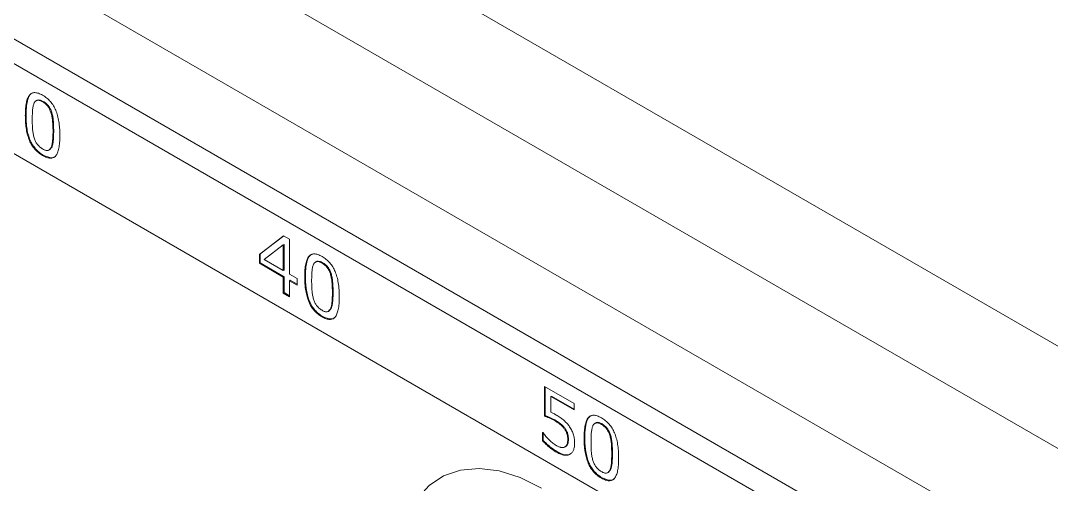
# Model space of a CAD drawing. Header units: millimetres. Extents: x 2 to 278, y 1 to 215.
# Drawn here: x 172.35 to 185.39, y 192.26 to 198.13 of the extents above; entities that cross this region are included whole.
import ezdxf

# ---------------------------------------------------------------- set-up
doc = ezdxf.new("R2010")
doc.units = ezdxf.units.MM

msp = doc.modelspace()

# ---------------------------------------------------------------- linework, layer by layer
at = {"color": 7, "linetype": 'Continuous', "lineweight": 0}
for p, q in [((164.539, 206.098), (270.605, 144.868)), ((163.417, 205.45), (269.483, 144.22)), ((161.441, 204.144), (267.507, 142.913)), ((161.172, 203.988), (267.238, 142.758)), ((163.417, 203.981), (269.483, 142.75)), ((161.172, 202.848), (267.238, 141.617)), ((172.553, 197.124), (172.542, 197.118)), ((172.633, 197.11), (172.624, 197.105)), ((172.739, 196.973), (172.73, 196.968)), ((172.405, 196.932), (172.414, 196.938)), ((172.765, 196.736), (172.756, 196.731)), ((172.705, 196.494), (172.716, 196.5)), ((172.712, 196.503), (172.739, 196.529)), ((172.739, 196.529), (172.73, 196.524)), ((172.624, 196.425), (172.633, 196.43)), ((175.368, 195.174), (175.674, 195.409)), ((175.377, 195.18), (175.675, 195.408)), ((175.674, 195.409), (175.75, 195.365)), ((175.67, 195.294), (175.43, 195.109)), ((175.679, 195.299), (175.67, 195.294)), ((175.67, 194.97), (175.67, 195.294)), ((175.679, 194.975), (175.679, 195.299)), ((175.75, 195.365), (175.75, 194.924)), ((175.368, 195.174), (175.377, 195.18)), ((175.368, 195.062), (175.368, 195.174)), ((175.377, 195.067), (175.377, 195.18)), ((175.368, 195.062), (175.377, 195.067)), ((175.67, 194.887), (175.368, 195.062)), ((175.679, 194.892), (175.377, 195.067)), ((175.43, 195.109), (175.67, 194.97)), ((176.089, 195.083), (176.078, 195.077)), ((176.169, 195.069), (176.16, 195.064)), ((175.679, 194.975), (175.67, 194.97)), ((175.67, 194.887), (175.679, 194.892)), ((175.67, 194.685), (175.67, 194.887)), ((175.679, 194.69), (175.679, 194.892)), ((175.75, 194.924), (175.846, 194.869)), ((175.941, 194.891), (175.95, 194.897)), ((176.275, 194.932), (176.266, 194.927)), ((175.75, 194.841), (175.759, 194.846)), ((175.75, 194.841), (175.75, 194.639)), ((175.846, 194.786), (175.75, 194.841)), ((175.846, 194.797), (175.759, 194.846)), ((175.846, 194.869), (175.846, 194.786)), ((175.67, 194.685), (175.679, 194.69)), ((175.75, 194.639), (175.67, 194.685)), ((175.75, 194.65), (175.679, 194.69)), ((176.3, 194.695), (176.291, 194.69)), ((176.16, 194.384), (176.169, 194.389)), ((176.24, 194.453), (176.251, 194.459)), ((176.248, 194.462), (176.275, 194.488)), ((176.275, 194.488), (176.266, 194.483)), ((178.975, 193.503), (179.349, 193.287)), ((178.975, 193.126), (178.975, 193.503)), ((178.984, 193.132), (178.984, 193.498)), ((179.055, 193.375), (179.064, 193.38)), ((179.055, 193.375), (179.055, 193.178)), ((179.349, 193.205), (179.055, 193.375)), ((179.349, 193.215), (179.064, 193.38)), ((179.349, 193.287), (179.349, 193.205)), ((178.975, 193.126), (178.984, 193.132)), ((179.105, 193.07), (179.114, 193.075)), ((179.228, 192.965), (179.237, 192.97)), ((179.624, 193.042), (179.613, 193.036)), ((179.704, 193.028), (179.695, 193.023)), ((178.951, 192.92), (178.957, 192.916)), ((178.951, 192.816), (178.951, 192.92)), ((178.951, 192.816), (178.96, 192.821)), ((178.96, 192.821), (178.96, 192.925)), ((179.27, 192.835), (179.279, 192.84)), ((179.477, 192.85), (179.486, 192.856)), ((179.81, 192.891), (179.801, 192.886)), ((179.13, 192.67), (179.139, 192.675)), ((179.233, 192.737), (179.242, 192.743)), ((179.836, 192.654), (179.827, 192.649)), ((179.776, 192.412), (179.787, 192.418)), ((179.784, 192.421), (179.81, 192.447)), ((179.81, 192.447), (179.801, 192.441)), ((179.695, 192.343), (179.704, 192.348))]:
    msp.add_line(p, q, dxfattribs=at)
at = {"color": 7, "linetype": 'Continuous', "lineweight": 0, "flags": 128}
msp.add_lwpolyline([(178.939, 192.217), (178.667, 192.351), (178.402, 192.434), (178.148, 192.466), (177.912, 192.444), (177.699, 192.371), (177.514, 192.248), (177.36, 192.076), (177.242, 191.861), (177.162, 191.607), (177.121, 191.319), (177.121, 191.004), (177.162, 190.67), (177.242, 190.323), (177.36, 189.971), (177.514, 189.623), (177.699, 189.285), (177.912, 188.966), (178.148, 188.672), (178.402, 188.411), (178.667, 188.188), (178.939, 188.007)], dxfattribs=at)
at = {"color": 7, "linetype": 'Continuous', "lineweight": 0}
for points, knots in [([(172.405, 196.932), (172.406, 196.948), (172.406, 196.978), (172.408, 197.021), (172.412, 197.06), (172.418, 197.094), (172.426, 197.124), (172.435, 197.151), (172.446, 197.173), (172.458, 197.191), (172.472, 197.204), (172.488, 197.214), (172.507, 197.22), (172.527, 197.222), (172.548, 197.219), (172.572, 197.213), (172.598, 197.203), (172.615, 197.193), (172.624, 197.188)], [0, 0, 0, 0, 0.090625, 0.17535, 0.254088, 0.327393, 0.395789, 0.459102, 0.517906, 0.573174, 0.625499, 0.676328, 0.726617, 0.777206, 0.828961, 0.882801, 0.939626, 1, 1, 1, 1]), ([(172.414, 196.938), (172.415, 196.981), (172.418, 197.066), (172.441, 197.159), (172.474, 197.21), (172.498, 197.217), (172.508, 197.219)], [0, 0, 0, 0, 0.357653, 0.714378, 0.892887, 1, 1, 1, 1]), ([(172.624, 197.105), (172.618, 197.109), (172.606, 197.115), (172.589, 197.122), (172.573, 197.125), (172.559, 197.124), (172.546, 197.121), (172.535, 197.113), (172.525, 197.103), (172.52, 197.094), (172.518, 197.09)], [0, 0, 0, 0, 0.141373, 0.271633, 0.394112, 0.510434, 0.625792, 0.743398, 0.867888, 1, 1, 1, 1]), ([(172.633, 197.11), (172.621, 197.116), (172.596, 197.129), (172.566, 197.134), (172.557, 197.123), (172.554, 197.12)], [0, 0, 0, 0, 0.42532, 0.849508, 1, 1, 1, 1]), ([(172.624, 197.188), (172.633, 197.182), (172.651, 197.172), (172.677, 197.152), (172.701, 197.131), (172.723, 197.108), (172.743, 197.083), (172.761, 197.056), (172.777, 197.027), (172.791, 196.997), (172.804, 196.964), (172.814, 196.93), (172.823, 196.893), (172.831, 196.854), (172.836, 196.814), (172.84, 196.771), (172.843, 196.726), (172.843, 196.696), (172.843, 196.681)], [0, 0, 0, 0, 0.061032, 0.118504, 0.173116, 0.225322, 0.276001, 0.32667, 0.377985, 0.430681, 0.486391, 0.54544, 0.608778, 0.67676, 0.749332, 0.827388, 0.910869, 1, 1, 1, 1]), ([(172.73, 196.968), (172.727, 196.976), (172.722, 196.99), (172.713, 197.011), (172.702, 197.031), (172.69, 197.049), (172.676, 197.065), (172.66, 197.08), (172.643, 197.094), (172.631, 197.101), (172.624, 197.105)], [0, 0, 0, 0, 0.130246, 0.252579, 0.370446, 0.485239, 0.600835, 0.723405, 0.855628, 1, 1, 1, 1]), ([(172.739, 196.973), (172.736, 196.981), (172.731, 196.995), (172.722, 197.016), (172.711, 197.036), (172.699, 197.054), (172.685, 197.07), (172.669, 197.085), (172.652, 197.099), (172.64, 197.107), (172.633, 197.11)], [0, 0, 0, 0, 0.130246, 0.252579, 0.370446, 0.485239, 0.600835, 0.723405, 0.855628, 1, 1, 1, 1]), ([(172.518, 197.09), (172.516, 197.085), (172.511, 197.074), (172.505, 197.055), (172.501, 197.032), (172.498, 197.006), (172.496, 196.978), (172.494, 196.947), (172.493, 196.915), (172.493, 196.893), (172.493, 196.882)], [0, 0, 0, 0, 0.092932, 0.195517, 0.308519, 0.432509, 0.565434, 0.704477, 0.849094, 1, 1, 1, 1]), ([(172.765, 196.736), (172.765, 196.748), (172.764, 196.772), (172.763, 196.806), (172.762, 196.838), (172.759, 196.868), (172.756, 196.896), (172.752, 196.923), (172.746, 196.949), (172.741, 196.965), (172.739, 196.973)], [0, 0, 0, 0, 0.159651, 0.308566, 0.446193, 0.573969, 0.692158, 0.802057, 0.904099, 1, 1, 1, 1]), ([(172.624, 196.425), (172.615, 196.431), (172.597, 196.442), (172.572, 196.461), (172.548, 196.482), (172.526, 196.505), (172.506, 196.53), (172.488, 196.556), (172.471, 196.585), (172.457, 196.615), (172.445, 196.648), (172.434, 196.682), (172.425, 196.718), (172.418, 196.757), (172.412, 196.798), (172.408, 196.841), (172.406, 196.886), (172.406, 196.917), (172.405, 196.932)], [0, 0, 0, 0, 0.060973, 0.118388, 0.172874, 0.22467, 0.275401, 0.32568, 0.376549, 0.428972, 0.484148, 0.542887, 0.606162, 0.674011, 0.747103, 0.82563, 0.909854, 1, 1, 1, 1]), ([(172.633, 196.43), (172.624, 196.436), (172.606, 196.447), (172.581, 196.466), (172.557, 196.487), (172.535, 196.51), (172.515, 196.535), (172.497, 196.562), (172.48, 196.59), (172.466, 196.62), (172.454, 196.653), (172.443, 196.687), (172.434, 196.724), (172.427, 196.762), (172.421, 196.803), (172.417, 196.846), (172.415, 196.891), (172.415, 196.922), (172.414, 196.938)], [0, 0, 0, 0, 0.060973, 0.118388, 0.172874, 0.22467, 0.275401, 0.32568, 0.376549, 0.428972, 0.484148, 0.542887, 0.606162, 0.674011, 0.747103, 0.82563, 0.909854, 1, 1, 1, 1]), ([(172.493, 196.882), (172.493, 196.87), (172.493, 196.846), (172.494, 196.812), (172.496, 196.781), (172.497, 196.752), (172.5, 196.725), (172.505, 196.699), (172.51, 196.673), (172.515, 196.656), (172.517, 196.648)], [0, 0, 0, 0, 0.164101, 0.31475, 0.45075, 0.57345, 0.686482, 0.794892, 0.899373, 1, 1, 1, 1]), ([(172.756, 196.731), (172.756, 196.743), (172.755, 196.767), (172.754, 196.801), (172.753, 196.833), (172.75, 196.863), (172.747, 196.891), (172.743, 196.918), (172.737, 196.944), (172.732, 196.96), (172.73, 196.968)], [0, 0, 0, 0, 0.159651, 0.308566, 0.446193, 0.573969, 0.692158, 0.802057, 0.904099, 1, 1, 1, 1]), ([(172.73, 196.524), (172.733, 196.529), (172.738, 196.54), (172.743, 196.56), (172.747, 196.582), (172.75, 196.606), (172.753, 196.633), (172.754, 196.663), (172.755, 196.696), (172.756, 196.719), (172.756, 196.731)], [0, 0, 0, 0, 0.097892, 0.201849, 0.31108, 0.427473, 0.552815, 0.689917, 0.838949, 1, 1, 1, 1]), ([(172.739, 196.529), (172.742, 196.534), (172.747, 196.546), (172.752, 196.565), (172.756, 196.587), (172.759, 196.611), (172.762, 196.638), (172.763, 196.668), (172.764, 196.701), (172.765, 196.724), (172.765, 196.736)], [0, 0, 0, 0, 0.097892, 0.201849, 0.31108, 0.427473, 0.552815, 0.689917, 0.838949, 1, 1, 1, 1]), ([(172.517, 196.648), (172.52, 196.641), (172.525, 196.626), (172.534, 196.605), (172.544, 196.585), (172.557, 196.567), (172.571, 196.55), (172.587, 196.534), (172.605, 196.52), (172.618, 196.512), (172.624, 196.508)], [0, 0, 0, 0, 0.127933, 0.248979, 0.364498, 0.478623, 0.594752, 0.717986, 0.852152, 1, 1, 1, 1]), ([(172.843, 196.681), (172.843, 196.665), (172.843, 196.634), (172.84, 196.591), (172.836, 196.552), (172.83, 196.518), (172.823, 196.488), (172.814, 196.461), (172.803, 196.439), (172.79, 196.422), (172.776, 196.408), (172.76, 196.399), (172.742, 196.393), (172.722, 196.391), (172.7, 196.394), (172.676, 196.4), (172.651, 196.411), (172.633, 196.42), (172.624, 196.425)], [0, 0, 0, 0, 0.091414, 0.176654, 0.25618, 0.329726, 0.398161, 0.461186, 0.519966, 0.574874, 0.627124, 0.67754, 0.72759, 0.777885, 0.829619, 0.883437, 0.939926, 1, 1, 1, 1]), ([(172.624, 196.508), (172.631, 196.504), (172.643, 196.498), (172.66, 196.491), (172.676, 196.488), (172.69, 196.489), (172.703, 196.492), (172.714, 196.499), (172.723, 196.51), (172.728, 196.519), (172.73, 196.524)], [0, 0, 0, 0, 0.141458, 0.272712, 0.395264, 0.512481, 0.627909, 0.745586, 0.869079, 1, 1, 1, 1]), ([(172.789, 196.419), (172.788, 196.417), (172.777, 196.403), (172.727, 196.389), (172.671, 196.414), (172.633, 196.43)], [0, 0, 0, 0, 0.041654, 0.362595, 1, 1, 1, 1]), ([(175.941, 194.891), (175.941, 194.907), (175.942, 194.937), (175.944, 194.98), (175.948, 195.019), (175.954, 195.053), (175.961, 195.083), (175.97, 195.11), (175.981, 195.132), (175.993, 195.15), (176.008, 195.163), (176.024, 195.173), (176.042, 195.179), (176.062, 195.181), (176.084, 195.178), (176.108, 195.172), (176.133, 195.162), (176.151, 195.152), (176.16, 195.147)], [0, 0, 0, 0, 0.090625, 0.17535, 0.254088, 0.327393, 0.395789, 0.459102, 0.517906, 0.573174, 0.625499, 0.676328, 0.726617, 0.777206, 0.828961, 0.882801, 0.939626, 1, 1, 1, 1]), ([(175.95, 194.897), (175.951, 194.94), (175.953, 195.025), (175.976, 195.118), (176.01, 195.169), (176.034, 195.175), (176.043, 195.178)], [0, 0, 0, 0, 0.357653, 0.714378, 0.892887, 1, 1, 1, 1]), ([(176.16, 195.147), (176.169, 195.141), (176.187, 195.131), (176.213, 195.111), (176.237, 195.09), (176.258, 195.067), (176.279, 195.042), (176.297, 195.015), (176.313, 194.986), (176.327, 194.956), (176.339, 194.923), (176.35, 194.889), (176.359, 194.852), (176.366, 194.813), (176.372, 194.773), (176.376, 194.73), (176.378, 194.685), (176.378, 194.655), (176.379, 194.64)], [0, 0, 0, 0, 0.061032, 0.118504, 0.173116, 0.225322, 0.276001, 0.32667, 0.377985, 0.430681, 0.486391, 0.54544, 0.608778, 0.67676, 0.749332, 0.827388, 0.910869, 1, 1, 1, 1]), ([(176.053, 195.049), (176.051, 195.044), (176.046, 195.033), (176.041, 195.014), (176.037, 194.991), (176.034, 194.965), (176.031, 194.937), (176.03, 194.906), (176.029, 194.874), (176.029, 194.852), (176.029, 194.841)], [0, 0, 0, 0, 0.092932, 0.195517, 0.308519, 0.432509, 0.565434, 0.704477, 0.849094, 1, 1, 1, 1]), ([(176.16, 195.064), (176.154, 195.068), (176.141, 195.074), (176.124, 195.081), (176.108, 195.084), (176.094, 195.083), (176.082, 195.08), (176.071, 195.072), (176.061, 195.062), (176.056, 195.053), (176.053, 195.049)], [0, 0, 0, 0, 0.141373, 0.271633, 0.394112, 0.510434, 0.625792, 0.743398, 0.867888, 1, 1, 1, 1]), ([(176.169, 195.069), (176.157, 195.075), (176.132, 195.088), (176.102, 195.093), (176.092, 195.082), (176.09, 195.079)], [0, 0, 0, 0, 0.42532, 0.849508, 1, 1, 1, 1]), ([(176.266, 194.927), (176.263, 194.935), (176.258, 194.949), (176.249, 194.97), (176.238, 194.99), (176.225, 195.008), (176.212, 195.024), (176.196, 195.039), (176.179, 195.053), (176.166, 195.06), (176.16, 195.064)], [0, 0, 0, 0, 0.130246, 0.252579, 0.370446, 0.485239, 0.600835, 0.723405, 0.855628, 1, 1, 1, 1]), ([(176.275, 194.932), (176.272, 194.94), (176.267, 194.954), (176.258, 194.975), (176.247, 194.995), (176.234, 195.013), (176.221, 195.029), (176.205, 195.044), (176.187, 195.058), (176.175, 195.065), (176.169, 195.069)], [0, 0, 0, 0, 0.130246, 0.252579, 0.370446, 0.485239, 0.600835, 0.723405, 0.855628, 1, 1, 1, 1]), ([(176.16, 194.384), (176.151, 194.39), (176.133, 194.401), (176.107, 194.42), (176.083, 194.441), (176.061, 194.464), (176.041, 194.489), (176.023, 194.515), (176.007, 194.544), (175.993, 194.574), (175.981, 194.606), (175.97, 194.641), (175.961, 194.677), (175.954, 194.716), (175.948, 194.757), (175.944, 194.8), (175.942, 194.845), (175.941, 194.876), (175.941, 194.891)], [0, 0, 0, 0, 0.060973, 0.118388, 0.172874, 0.22467, 0.275401, 0.32568, 0.376549, 0.428972, 0.484148, 0.542887, 0.606162, 0.674011, 0.747103, 0.82563, 0.909854, 1, 1, 1, 1]), ([(176.169, 194.389), (176.16, 194.395), (176.142, 194.406), (176.116, 194.425), (176.092, 194.446), (176.07, 194.469), (176.05, 194.494), (176.032, 194.52), (176.016, 194.549), (176.002, 194.579), (175.99, 194.612), (175.979, 194.646), (175.97, 194.683), (175.963, 194.721), (175.957, 194.762), (175.953, 194.805), (175.951, 194.85), (175.95, 194.881), (175.95, 194.897)], [0, 0, 0, 0, 0.060973, 0.118388, 0.172874, 0.22467, 0.275401, 0.32568, 0.376549, 0.428972, 0.484148, 0.542887, 0.606162, 0.674011, 0.747103, 0.82563, 0.909854, 1, 1, 1, 1]), ([(176.291, 194.69), (176.291, 194.702), (176.291, 194.726), (176.29, 194.76), (176.288, 194.792), (176.286, 194.822), (176.283, 194.85), (176.278, 194.877), (176.273, 194.903), (176.268, 194.919), (176.266, 194.927)], [0, 0, 0, 0, 0.159651, 0.308566, 0.446193, 0.573969, 0.692158, 0.802057, 0.904099, 1, 1, 1, 1]), ([(176.3, 194.695), (176.3, 194.707), (176.3, 194.731), (176.299, 194.765), (176.297, 194.797), (176.295, 194.827), (176.292, 194.855), (176.287, 194.882), (176.282, 194.908), (176.277, 194.924), (176.275, 194.932)], [0, 0, 0, 0, 0.159651, 0.308566, 0.446193, 0.573969, 0.692158, 0.802057, 0.904099, 1, 1, 1, 1]), ([(176.029, 194.841), (176.029, 194.829), (176.029, 194.805), (176.03, 194.771), (176.031, 194.74), (176.033, 194.711), (176.036, 194.684), (176.04, 194.658), (176.046, 194.632), (176.05, 194.615), (176.053, 194.607)], [0, 0, 0, 0, 0.164101, 0.31475, 0.45075, 0.57345, 0.686482, 0.794892, 0.899373, 1, 1, 1, 1]), ([(176.379, 194.64), (176.379, 194.624), (176.378, 194.593), (176.376, 194.55), (176.372, 194.511), (176.366, 194.477), (176.358, 194.447), (176.349, 194.42), (176.339, 194.398), (176.326, 194.381), (176.312, 194.367), (176.295, 194.358), (176.277, 194.352), (176.257, 194.35), (176.236, 194.353), (176.212, 194.359), (176.186, 194.37), (176.169, 194.379), (176.16, 194.384)], [0, 0, 0, 0, 0.091414, 0.176654, 0.25618, 0.329726, 0.398161, 0.461186, 0.519966, 0.574874, 0.627124, 0.67754, 0.72759, 0.777885, 0.829619, 0.883437, 0.939926, 1, 1, 1, 1]), ([(176.266, 194.483), (176.268, 194.488), (176.273, 194.499), (176.279, 194.519), (176.283, 194.541), (176.286, 194.565), (176.288, 194.592), (176.29, 194.622), (176.291, 194.655), (176.291, 194.678), (176.291, 194.69)], [0, 0, 0, 0, 0.097892, 0.201849, 0.31108, 0.427473, 0.552815, 0.689917, 0.838949, 1, 1, 1, 1]), ([(176.275, 194.488), (176.277, 194.493), (176.282, 194.505), (176.288, 194.524), (176.292, 194.546), (176.295, 194.57), (176.297, 194.597), (176.299, 194.627), (176.3, 194.66), (176.3, 194.683), (176.3, 194.695)], [0, 0, 0, 0, 0.097892, 0.201849, 0.31108, 0.427473, 0.552815, 0.689917, 0.838949, 1, 1, 1, 1]), ([(176.053, 194.607), (176.055, 194.6), (176.06, 194.585), (176.069, 194.564), (176.08, 194.544), (176.092, 194.526), (176.106, 194.509), (176.122, 194.493), (176.14, 194.479), (176.153, 194.471), (176.16, 194.467)], [0, 0, 0, 0, 0.127933, 0.248979, 0.364498, 0.478623, 0.594752, 0.717986, 0.852152, 1, 1, 1, 1]), ([(176.16, 194.467), (176.166, 194.463), (176.178, 194.457), (176.196, 194.45), (176.212, 194.447), (176.226, 194.448), (176.238, 194.451), (176.249, 194.458), (176.259, 194.469), (176.263, 194.478), (176.266, 194.483)], [0, 0, 0, 0, 0.141458, 0.272712, 0.395264, 0.512481, 0.627909, 0.745586, 0.869079, 1, 1, 1, 1]), ([(176.325, 194.378), (176.323, 194.376), (176.312, 194.362), (176.263, 194.348), (176.206, 194.373), (176.169, 194.389)], [0, 0, 0, 0, 0.041654, 0.362595, 1, 1, 1, 1]), ([(179.105, 193.07), (179.093, 193.077), (179.069, 193.09), (179.04, 193.103), (179.018, 193.111), (179.003, 193.117), (178.989, 193.122), (178.98, 193.125), (178.975, 193.126)], [0, 0, 0, 0, 0.2763612, 0.5437097, 0.6707079, 0.7891261, 0.8993102, 1, 1, 1, 1]), ([(179.114, 193.075), (179.102, 193.082), (179.078, 193.095), (179.049, 193.108), (179.027, 193.116), (179.012, 193.122), (178.998, 193.127), (178.989, 193.13), (178.984, 193.132)], [0, 0, 0, 0, 0.2763612, 0.5437097, 0.6707079, 0.7891261, 0.8993102, 1, 1, 1, 1]), ([(179.055, 193.178), (179.061, 193.175), (179.073, 193.169), (179.092, 193.16), (179.109, 193.15), (179.12, 193.144), (179.125, 193.141)], [0, 0, 0, 0, 0.26372, 0.53059, 0.784736, 1, 1, 1, 1]), ([(179.228, 192.965), (179.224, 192.97), (179.216, 192.981), (179.204, 192.995), (179.19, 193.009), (179.175, 193.022), (179.159, 193.035), (179.141, 193.047), (179.124, 193.059), (179.111, 193.066), (179.105, 193.07)], [0, 0, 0, 0, 0.1069596, 0.2170297, 0.3320265, 0.4530576, 0.580025, 0.7137911, 0.8536577, 1, 1, 1, 1]), ([(179.237, 192.97), (179.233, 192.975), (179.225, 192.986), (179.212, 193), (179.199, 193.015), (179.184, 193.028), (179.167, 193.04), (179.15, 193.052), (179.133, 193.064), (179.12, 193.071), (179.114, 193.075)], [0, 0, 0, 0, 0.1069596, 0.2170297, 0.3320265, 0.4530576, 0.580025, 0.7137911, 0.8536577, 1, 1, 1, 1]), ([(179.125, 193.141), (179.133, 193.136), (179.15, 193.127), (179.173, 193.111), (179.195, 193.096), (179.215, 193.079), (179.234, 193.062), (179.252, 193.044), (179.27, 193.024), (179.281, 193.01), (179.286, 193.003)], [0, 0, 0, 0, 0.147906, 0.286558, 0.416879, 0.538106, 0.654704, 0.77006, 0.884474, 1, 1, 1, 1]), ([(179.477, 192.85), (179.477, 192.866), (179.477, 192.896), (179.48, 192.939), (179.484, 192.978), (179.489, 193.012), (179.497, 193.042), (179.506, 193.069), (179.517, 193.091), (179.529, 193.109), (179.543, 193.122), (179.559, 193.132), (179.578, 193.138), (179.598, 193.14), (179.619, 193.137), (179.643, 193.131), (179.669, 193.121), (179.686, 193.111), (179.695, 193.106)], [0, 0, 0, 0, 0.090625, 0.17535, 0.254088, 0.327393, 0.395789, 0.459102, 0.517906, 0.573174, 0.625499, 0.676328, 0.726617, 0.777206, 0.828961, 0.882801, 0.939626, 1, 1, 1, 1]), ([(179.486, 192.856), (179.487, 192.899), (179.489, 192.984), (179.512, 193.077), (179.545, 193.128), (179.57, 193.134), (179.579, 193.137)], [0, 0, 0, 0, 0.357653, 0.714378, 0.892887, 1, 1, 1, 1]), ([(179.695, 193.106), (179.705, 193.1), (179.722, 193.09), (179.748, 193.07), (179.772, 193.049), (179.794, 193.026), (179.814, 193.001), (179.832, 192.974), (179.848, 192.945), (179.862, 192.915), (179.875, 192.882), (179.885, 192.848), (179.894, 192.811), (179.902, 192.772), (179.907, 192.732), (179.911, 192.689), (179.914, 192.644), (179.914, 192.614), (179.914, 192.599)], [0, 0, 0, 0, 0.061032, 0.118504, 0.173116, 0.225322, 0.276001, 0.32667, 0.377985, 0.430681, 0.486391, 0.54544, 0.608778, 0.67676, 0.749332, 0.827388, 0.910869, 1, 1, 1, 1]), ([(179.27, 192.835), (179.27, 192.841), (179.269, 192.853), (179.267, 192.871), (179.264, 192.889), (179.259, 192.905), (179.253, 192.921), (179.246, 192.937), (179.237, 192.951), (179.231, 192.96), (179.228, 192.965)], [0, 0, 0, 0, 0.150553, 0.289214, 0.420488, 0.543188, 0.660394, 0.774791, 0.887003, 1, 1, 1, 1]), ([(179.279, 192.84), (179.278, 192.846), (179.278, 192.858), (179.276, 192.876), (179.273, 192.894), (179.268, 192.91), (179.262, 192.926), (179.255, 192.942), (179.246, 192.957), (179.24, 192.966), (179.237, 192.97)], [0, 0, 0, 0, 0.150553, 0.289214, 0.420488, 0.543188, 0.660394, 0.774791, 0.887003, 1, 1, 1, 1]), ([(179.286, 193.003), (179.291, 192.995), (179.302, 192.979), (179.316, 192.955), (179.329, 192.929), (179.339, 192.902), (179.347, 192.875), (179.353, 192.846), (179.357, 192.815), (179.357, 192.796), (179.357, 192.785)], [0, 0, 0, 0, 0.115807, 0.229267, 0.343217, 0.458868, 0.579903, 0.709351, 0.8486, 1, 1, 1, 1]), ([(179.589, 193.008), (179.587, 193.003), (179.582, 192.992), (179.577, 192.972), (179.572, 192.95), (179.569, 192.924), (179.567, 192.896), (179.565, 192.865), (179.564, 192.833), (179.564, 192.811), (179.564, 192.8)], [0, 0, 0, 0, 0.092932, 0.195517, 0.308519, 0.432509, 0.565434, 0.704477, 0.849094, 1, 1, 1, 1]), ([(179.695, 193.023), (179.689, 193.027), (179.677, 193.033), (179.66, 193.04), (179.644, 193.043), (179.63, 193.042), (179.617, 193.039), (179.606, 193.031), (179.597, 193.021), (179.592, 193.012), (179.589, 193.008)], [0, 0, 0, 0, 0.141373, 0.271633, 0.394112, 0.510434, 0.625792, 0.743398, 0.867888, 1, 1, 1, 1]), ([(179.704, 193.028), (179.692, 193.034), (179.667, 193.047), (179.638, 193.052), (179.628, 193.041), (179.625, 193.038)], [0, 0, 0, 0, 0.42532, 0.849508, 1, 1, 1, 1]), ([(179.801, 192.886), (179.799, 192.894), (179.794, 192.908), (179.784, 192.929), (179.773, 192.949), (179.761, 192.967), (179.747, 192.983), (179.732, 192.998), (179.714, 193.012), (179.702, 193.019), (179.695, 193.023)], [0, 0, 0, 0, 0.130246, 0.252579, 0.370446, 0.485239, 0.600835, 0.723405, 0.855628, 1, 1, 1, 1]), ([(179.81, 192.891), (179.807, 192.899), (179.803, 192.913), (179.793, 192.934), (179.782, 192.954), (179.77, 192.972), (179.756, 192.988), (179.74, 193.003), (179.723, 193.017), (179.711, 193.024), (179.704, 193.028)], [0, 0, 0, 0, 0.130246, 0.252579, 0.370446, 0.485239, 0.600835, 0.723405, 0.855628, 1, 1, 1, 1]), ([(179.13, 192.67), (179.121, 192.675), (179.104, 192.685), (179.08, 192.702), (179.055, 192.719), (179.031, 192.739), (179.009, 192.758), (178.988, 192.778), (178.969, 192.796), (178.957, 192.809), (178.951, 192.816)], [0, 0, 0, 0, 0.137708, 0.273829, 0.408004, 0.54087, 0.668834, 0.787054, 0.897951, 1, 1, 1, 1]), ([(178.957, 192.916), (178.963, 192.909), (178.975, 192.893), (178.994, 192.87), (179.015, 192.847), (179.037, 192.825), (179.059, 192.803), (179.082, 192.785), (179.104, 192.768), (179.119, 192.759), (179.127, 192.754)], [0, 0, 0, 0, 0.11569, 0.236358, 0.361367, 0.492737, 0.624634, 0.753014, 0.877387, 1, 1, 1, 1]), ([(179.139, 192.675), (179.13, 192.68), (179.113, 192.69), (179.089, 192.707), (179.064, 192.725), (179.04, 192.744), (179.018, 192.763), (178.997, 192.783), (178.978, 192.802), (178.966, 192.815), (178.96, 192.821)], [0, 0, 0, 0, 0.137708, 0.273829, 0.408004, 0.54087, 0.668834, 0.787054, 0.897951, 1, 1, 1, 1]), ([(179.233, 192.737), (179.236, 192.739), (179.242, 192.743), (179.249, 192.751), (179.255, 192.761), (179.261, 192.772), (179.265, 192.785), (179.268, 192.8), (179.269, 192.817), (179.27, 192.829), (179.27, 192.835)], [0, 0, 0, 0, 0.114332, 0.229383, 0.345703, 0.464622, 0.588442, 0.717044, 0.855034, 1, 1, 1, 1]), ([(179.242, 192.743), (179.245, 192.744), (179.251, 192.748), (179.258, 192.756), (179.264, 192.766), (179.27, 192.777), (179.274, 192.79), (179.277, 192.805), (179.278, 192.822), (179.279, 192.834), (179.279, 192.84)], [0, 0, 0, 0, 0.114332, 0.229383, 0.345703, 0.464622, 0.588442, 0.717044, 0.855034, 1, 1, 1, 1]), ([(179.695, 192.343), (179.686, 192.349), (179.668, 192.359), (179.643, 192.379), (179.619, 192.4), (179.597, 192.423), (179.577, 192.448), (179.559, 192.474), (179.542, 192.503), (179.528, 192.533), (179.516, 192.565), (179.505, 192.6), (179.497, 192.636), (179.489, 192.675), (179.483, 192.716), (179.479, 192.759), (179.477, 192.804), (179.477, 192.835), (179.477, 192.85)], [0, 0, 0, 0, 0.060973, 0.118388, 0.172874, 0.22467, 0.275401, 0.32568, 0.376549, 0.428972, 0.484148, 0.542887, 0.606162, 0.674011, 0.747103, 0.82563, 0.909854, 1, 1, 1, 1]), ([(179.704, 192.348), (179.695, 192.354), (179.677, 192.365), (179.652, 192.384), (179.628, 192.405), (179.606, 192.428), (179.586, 192.453), (179.568, 192.479), (179.551, 192.508), (179.537, 192.538), (179.525, 192.571), (179.514, 192.605), (179.506, 192.642), (179.498, 192.68), (179.492, 192.721), (179.488, 192.764), (179.486, 192.809), (179.486, 192.84), (179.486, 192.856)], [0, 0, 0, 0, 0.060973, 0.118388, 0.172874, 0.22467, 0.275401, 0.32568, 0.376549, 0.428972, 0.484148, 0.542887, 0.606162, 0.674011, 0.747103, 0.82563, 0.909854, 1, 1, 1, 1]), ([(179.564, 192.8), (179.564, 192.788), (179.564, 192.764), (179.565, 192.73), (179.567, 192.699), (179.568, 192.67), (179.571, 192.643), (179.576, 192.617), (179.581, 192.591), (179.586, 192.574), (179.588, 192.566)], [0, 0, 0, 0, 0.164101, 0.31475, 0.45075, 0.57345, 0.686482, 0.794892, 0.899373, 1, 1, 1, 1]), ([(179.827, 192.649), (179.827, 192.661), (179.826, 192.685), (179.825, 192.719), (179.824, 192.751), (179.822, 192.781), (179.818, 192.809), (179.814, 192.836), (179.809, 192.862), (179.804, 192.878), (179.801, 192.886)], [0, 0, 0, 0, 0.159651, 0.308566, 0.446193, 0.573969, 0.692158, 0.802057, 0.904099, 1, 1, 1, 1]), ([(179.836, 192.654), (179.836, 192.666), (179.835, 192.69), (179.834, 192.724), (179.833, 192.756), (179.831, 192.786), (179.827, 192.814), (179.823, 192.841), (179.818, 192.867), (179.812, 192.883), (179.81, 192.891)], [0, 0, 0, 0, 0.159651, 0.308566, 0.446193, 0.573969, 0.692158, 0.802057, 0.904099, 1, 1, 1, 1]), ([(179.127, 192.754), (179.131, 192.752), (179.141, 192.746), (179.156, 192.74), (179.17, 192.735), (179.184, 192.731), (179.197, 192.729), (179.21, 192.729), (179.222, 192.732), (179.229, 192.735), (179.233, 192.737)], [0, 0, 0, 0, 0.125561, 0.250755, 0.374229, 0.498588, 0.622113, 0.745898, 0.870848, 1, 1, 1, 1]), ([(179.298, 192.644), (179.293, 192.641), (179.282, 192.636), (179.265, 192.632), (179.246, 192.631), (179.226, 192.632), (179.204, 192.637), (179.181, 192.644), (179.156, 192.655), (179.138, 192.665), (179.13, 192.67)], [0, 0, 0, 0, 0.114928, 0.229358, 0.345919, 0.4655, 0.589079, 0.718364, 0.85522, 1, 1, 1, 1]), ([(179.307, 192.649), (179.302, 192.646), (179.291, 192.641), (179.274, 192.637), (179.255, 192.636), (179.235, 192.637), (179.213, 192.642), (179.19, 192.65), (179.165, 192.661), (179.147, 192.67), (179.139, 192.675)], [0, 0, 0, 0, 0.114928, 0.229358, 0.345919, 0.4655, 0.589079, 0.718364, 0.85522, 1, 1, 1, 1]), ([(179.357, 192.785), (179.357, 192.777), (179.357, 192.76), (179.354, 192.737), (179.349, 192.716), (179.342, 192.697), (179.333, 192.679), (179.323, 192.665), (179.311, 192.653), (179.302, 192.647), (179.298, 192.644)], [0, 0, 0, 0, 0.130801, 0.258999, 0.387212, 0.515872, 0.642815, 0.764184, 0.883286, 1, 1, 1, 1]), ([(179.588, 192.566), (179.591, 192.559), (179.596, 192.544), (179.605, 192.523), (179.616, 192.503), (179.628, 192.485), (179.642, 192.468), (179.658, 192.452), (179.676, 192.438), (179.689, 192.43), (179.695, 192.426)], [0, 0, 0, 0, 0.127933, 0.248979, 0.364498, 0.478623, 0.594752, 0.717986, 0.852152, 1, 1, 1, 1]), ([(179.914, 192.599), (179.914, 192.583), (179.914, 192.552), (179.911, 192.509), (179.907, 192.47), (179.901, 192.436), (179.894, 192.406), (179.885, 192.379), (179.874, 192.357), (179.861, 192.34), (179.847, 192.326), (179.831, 192.317), (179.813, 192.311), (179.793, 192.309), (179.771, 192.312), (179.747, 192.318), (179.722, 192.329), (179.704, 192.338), (179.695, 192.343)], [0, 0, 0, 0, 0.091414, 0.176654, 0.25618, 0.329726, 0.398161, 0.461186, 0.519966, 0.574874, 0.627124, 0.67754, 0.72759, 0.777885, 0.829619, 0.883437, 0.939926, 1, 1, 1, 1]), ([(179.801, 192.441), (179.804, 192.447), (179.809, 192.458), (179.814, 192.478), (179.818, 192.499), (179.822, 192.524), (179.824, 192.551), (179.825, 192.581), (179.826, 192.614), (179.827, 192.637), (179.827, 192.649)], [0, 0, 0, 0, 0.097892, 0.201849, 0.31108, 0.427473, 0.552815, 0.689917, 0.838949, 1, 1, 1, 1]), ([(179.81, 192.447), (179.813, 192.452), (179.818, 192.464), (179.823, 192.483), (179.827, 192.505), (179.831, 192.529), (179.833, 192.556), (179.834, 192.586), (179.835, 192.619), (179.836, 192.642), (179.836, 192.654)], [0, 0, 0, 0, 0.097892, 0.201849, 0.31108, 0.427473, 0.552815, 0.689917, 0.838949, 1, 1, 1, 1]), ([(179.695, 192.426), (179.702, 192.422), (179.714, 192.416), (179.731, 192.409), (179.747, 192.406), (179.761, 192.406), (179.774, 192.41), (179.785, 192.417), (179.794, 192.428), (179.799, 192.437), (179.801, 192.441)], [0, 0, 0, 0, 0.141458, 0.272712, 0.395264, 0.512481, 0.627909, 0.745586, 0.869079, 1, 1, 1, 1]), ([(179.86, 192.337), (179.859, 192.335), (179.848, 192.321), (179.798, 192.307), (179.742, 192.332), (179.704, 192.348)], [0, 0, 0, 0, 0.041654, 0.362595, 1, 1, 1, 1])]:
    msp.add_open_spline(points, degree=3, knots=knots, dxfattribs=at)

doc.saveas('drawing.dxf')
